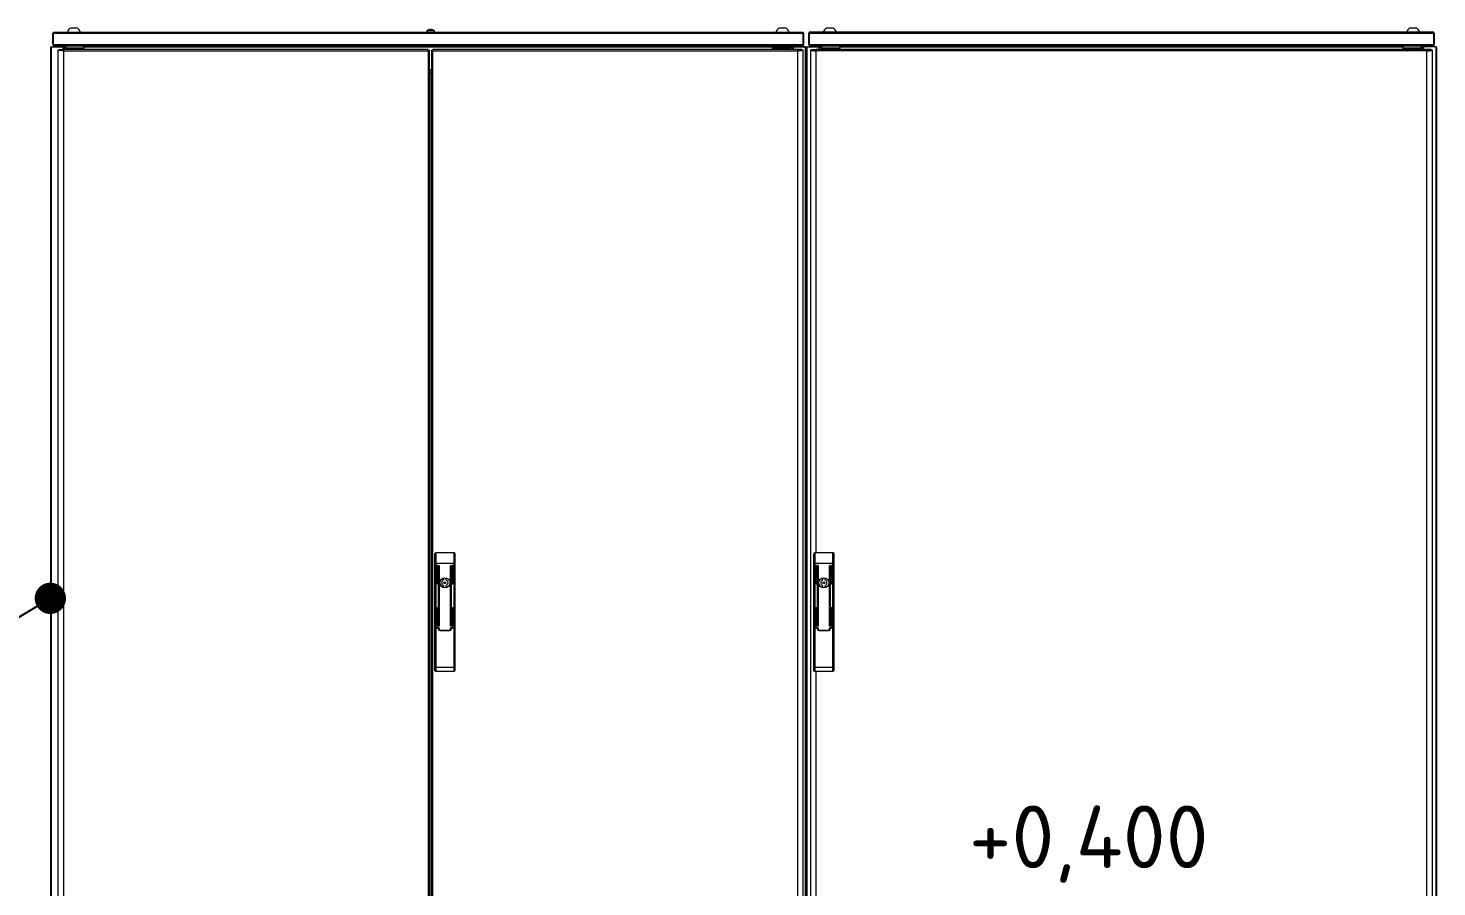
# Model space of a CAD drawing. Header units: millimetres. Extents: x -5247 to 64230, y -16204 to 29599.
# Drawn here: x 36876 to 39127, y 20937 to 22307 of the extents above; entities that cross this region are included whole.
import ezdxf
from ezdxf import colors
from ezdxf.entities.mleader import LeaderData, LeaderLine
from ezdxf.math import Vec2, Vec3

# ---------------------------------------------------------------- set-up
doc = ezdxf.new("R2010")
doc.units = ezdxf.units.MM
doc.layers.add('Выноски надписи', color=7, linetype='Continuous')
doc.layers.add('Высотные отметки', color=8, linetype='Continuous')
doc.styles.add('GTO_Isocpeur', font='isocpeur.ttf')
doc.styles.add('ISO_250', font='isocpeur.ttf', dxfattribs={"height": 250})

# ---------------------------------------------------------------- blocks, each defined once
blk = doc.blocks.new('*U30')
at = {"color": 0, "linetype": 'Continuous', "lineweight": 15}
for p, q in [((4.2, 1788), (4.2, 1806)), ((1002.7, 1807.5), (4.7, 1807.5)), ((4.7, 1807.5), (4.7, 1806)), ((4.7, 1806), (4.7, 1787.5)), ((4.7, 1806), (1002.7, 1806)), ((27.2, 1807.9), (27.2, 1807.5)), ((27.2, 1807.9), (48.2, 1807.9)), ((48.2, 1807.5), (48.2, 1807.9)), ((959.2, 1807.9), (959.2, 1807.5)), ((959.2, 1807.9), (969.7, 1807.9)), ((969.7, 1807.9), (980.2, 1807.9)), ((980.2, 1807.5), (980.2, 1807.9)), ((1002.7, 1806), (1002.7, 1807.5)), ((1002.7, 1787.5), (1002.7, 1806)), ((1003.2, 1806), (1003.2, 1788)), ((0, 1782.7), (0, 24.8)), ((1.6, 23.2), (1.6, 1784.2)), ((1.6, 1784.2), (20, 1784.2)), ((4.2, 1788), (4.7, 1788)), ((4.2, 1788), (4.2, 1787.5)), ((1002.7, 1787.5), (4.7, 1787.5)), ((4.7, 1787.5), (4.7, 1786)), ((4.7, 1786), (1002.7, 1786)), ((21.5, 1784.2), (20, 1784.2)), ((20, 1784.2), (20, 1780)), ((21.5, 1784.2), (21.5, 1785.8)), ((23, 1785.8), (21.5, 1785.8)), ((21.5, 1782.7), (21.5, 1784.2)), ((25, 1782.7), (21.5, 1782.7)), ((21.5, 1782.7), (21.5, 1780)), ((23, 1785.8), (23, 1785.6)), ((23, 1785.8), (23, 1785.6)), ((23, 1785.8), (23.2, 1785.8)), ((25, 1786), (25, 1782.7)), ((25, 1780), (25, 1782.7)), ((25, 1782.7), (53.7, 1782.7)), ((53.7, 1785.8), (53.7, 1786)), ((53.7, 1785.8), (953.7, 1785.8)), ((53.7, 1784.2), (53.7, 1785.8)), ((953.7, 1785.8), (53.7, 1785.8)), ((53.7, 1784.2), (953.7, 1784.2)), ((953.7, 1784.2), (53.7, 1784.2)), ((53.7, 1784.2), (53.7, 1780)), ((53.7, 1780), (53.7, 1782.7)), ((74.9, 1784.2), (74.9, 1784.2)), ((81.5, 1784.2), (81.4, 1784.2)), ((82.5, 1784.2), (82.7, 1784.2)), ((134.7, 1784.2), (135, 1784.2)), ((171, 1784.2), (171.2, 1784.2)), ((236.2, 1784.2), (236.5, 1784.2)), ((271, 1784.2), (271.2, 1784.2)), ((336.2, 1784.2), (336.5, 1784.2)), ((371, 1784.2), (371.2, 1784.2)), ((436.2, 1784.2), (436.5, 1784.2)), ((471, 1784.2), (471.2, 1784.2)), ((736.2, 1784.2), (736.5, 1784.2)), ((771, 1784.2), (771.2, 1784.2)), ((836.2, 1784.2), (836.5, 1784.2)), ((872.5, 1784.2), (872.7, 1784.2)), ((924.7, 1784.2), (925, 1784.2)), ((926.2, 1784.2), (926.2, 1784.2)), ((932.8, 1784.2), (932.8, 1784.2)), ((953.7, 1786), (953.7, 1785.8)), ((953.7, 1784.2), (953.7, 1785.8)), ((953.7, 1780), (953.7, 1784.2)), ((953.7, 1782.5), (982.5, 1782.5)), ((953.7, 1782.5), (953.7, 1780)), ((982.5, 1782.5), (982.5, 1786)), ((982.5, 1782.5), (982.5, 1780)), ((986, 1782.5), (982.5, 1782.5)), ((983.8, 1785.8), (984.5, 1785.8)), ((984.5, 1785.4), (984.5, 1785.8)), ((984.5, 1785.4), (984.5, 1785.8)), ((986, 1785.8), (984.5, 1785.8)), ((986, 1785.8), (986, 1784.2)), ((986, 1784.2), (986, 1782.5)), ((987.5, 1784.2), (986, 1784.2)), ((986, 1780), (986, 1782.5)), ((1005.9, 1784.2), (987.5, 1784.2)), ((1003.2, 1788), (1002.7, 1788)), ((1002.7, 1786), (1002.7, 1787.5)), ((1003.2, 1787.5), (1003.2, 1788)), ((1005.9, 1784.2), (1005.9, 23.2)), ((1005.9, 1784.2), (1006, 1784.2)), ((1007.5, 24.8), (1007.5, 1782.7)), ((23, 936.3), (23, 936.5))]:
    blk.add_line(p, q, dxfattribs=at)
at = {"color": 4, "linetype": 'Continuous', "lineweight": 15}
for p, q in [((6.7, 1779), (6.7, 26)), ((8.7, 1779), (6.7, 1779)), ((8.9, 1780), (8.9, 1778.9)), ((8.9, 1780), (16.2, 1780)), ((16.2, 1778), (16.1, 1778)), ((991.3, 1780), (16.2, 1780)), ((16.2, 1780), (16.2, 1778)), ((991.3, 1778), (16.2, 1778)), ((16.2, 976.5), (16.2, 1778)), ((991.3, 1780), (991.3, 1778)), ((998.6, 1780), (991.3, 1780)), ((991.3, 27), (991.3, 1778)), ((991.4, 1778), (991.3, 1778)), ((998.6, 1778.9), (998.6, 1780)), ((1000.8, 1779), (998.8, 1779)), ((1000.8, 26), (1000.8, 1779)), ((11.7, 974), (11.7, 959.3)), ((13.7, 976.5), (13.7, 959.3)), ((42.8, 976.5), (13.7, 976.5)), ((42.8, 959.3), (42.8, 976.5)), ((44.8, 959.3), (44.8, 974)), ((13.7, 959.3), (11.7, 959.3)), ((11.7, 959.3), (11.7, 856.5)), ((13.7, 959.3), (13.7, 856.5)), ((42.8, 959.3), (13.7, 959.3)), ((15.7, 927.4), (15.7, 955.9)), ((16.6, 955.9), (16.6, 927.4)), ((18.2, 859.9), (18.2, 955.9)), ((19.1, 955.9), (19.1, 859.9)), ((37.4, 859.9), (37.4, 955.9)), ((38.3, 955.9), (38.3, 859.9)), ((39.9, 927.4), (39.9, 955.9)), ((40.8, 955.9), (40.8, 927.4)), ((44.8, 959.3), (42.8, 959.3)), ((42.8, 856.5), (42.8, 959.3)), ((44.8, 856.5), (44.8, 959.3)), ((26.6, 933.6), (26.6, 935.6)), ((26.6, 921.4), (26.6, 923.4)), ((29.9, 935.6), (29.9, 933.6)), ((29.9, 923.4), (29.9, 921.4)), ((15.7, 859.9), (15.7, 888.4)), ((16.6, 888.4), (16.6, 859.9)), ((39.9, 859.9), (39.9, 888.4)), ((40.8, 888.4), (40.8, 859.9)), ((11.7, 856.5), (13.7, 856.5)), ((11.7, 856.5), (11.7, 793.8)), ((13.7, 856.5), (19.1, 856.5)), ((13.7, 856.5), (13.7, 793.8)), ((18.2, 856.5), (13.7, 856.5)), ((18.2, 854.3), (18.2, 856.5)), ((19.1, 856.5), (19.1, 853.5)), ((37.4, 853.5), (37.4, 856.5)), ((37.4, 856.5), (42.8, 856.5)), ((38.3, 856.5), (38.3, 854.3)), ((42.8, 856.5), (38.3, 856.5)), ((42.8, 856.5), (44.8, 856.5)), ((42.8, 794), (42.8, 856.5)), ((44.8, 794), (44.8, 856.5)), ((20.1, 852.5), (36.3, 852.5)), ((36.3, 852.3), (20.1, 852.3)), ((11.7, 793.8), (13.7, 793.8)), ((11.7, 793.8), (11.7, 789.3)), ((13.7, 793.8), (42.8, 794)), ((42.8, 794), (44.8, 794)), ((44.8, 789.5), (44.8, 794)), ((13.8, 787.3), (42.8, 787.5)), ((16.2, 27), (16.2, 787.3))]:
    blk.add_line(p, q, dxfattribs=at)
at = {"color": 4, "linetype": 'Continuous', "lineweight": 15, "flags": 128}
for points in [[(6.7, 1779), (6.7, 1779), (6.8, 1779), (6.8, 1779), (6.8, 1779), (6.8, 1779), (6.8, 1778.9), (6.8, 1778.9), (6.8, 1778.9), (6.8, 1778.9), (6.8, 1778.9), (6.8, 1778.9), (6.9, 1778.9), (6.9, 1778.9), (6.9, 1778.9), (6.9, 1778.9), (7, 1778.9), (7, 1778.9), (7, 1778.9), (7, 1778.8), (7.1, 1778.8), (7.1, 1778.8), (7.1, 1778.8), (7.1, 1778.8), (7.2, 1778.8), (7.2, 1778.8), (7.3, 1778.8), (7.3, 1778.8), (7.3, 1778.8), (7.4, 1778.8), (7.4, 1778.8), (7.5, 1778.7), (7.5, 1778.7), (7.6, 1778.7), (7.6, 1778.7), (7.6, 1778.7), (7.7, 1778.7), (7.7, 1778.7), (7.8, 1778.7), (7.9, 1778.7), (7.9, 1778.7), (8, 1778.7), (8, 1778.7), (8.1, 1778.7), (8.1, 1778.6), (8.2, 1778.6), (8.3, 1778.6), (8.3, 1778.6), (8.4, 1778.6), (8.5, 1778.6), (8.5, 1778.6), (8.6, 1778.6), (8.7, 1778.6), (8.7, 1778.6), (8.8, 1778.6), (8.9, 1778.6), (9, 1778.6), (9, 1778.5), (9.1, 1778.5), (9.2, 1778.5), (9.3, 1778.5), (9.3, 1778.5), (9.4, 1778.5), (9.5, 1778.5), (9.6, 1778.5), (9.7, 1778.5), (9.8, 1778.5), (9.8, 1778.5), (9.9, 1778.5), (10, 1778.4), (10.1, 1778.4), (10.2, 1778.4), (10.3, 1778.4), (10.4, 1778.4), (10.5, 1778.4), (10.6, 1778.4), (10.6, 1778.4), (10.7, 1778.4), (10.8, 1778.4), (10.9, 1778.4), (11.1, 1778.4), (11.2, 1778.4), (11.2, 1778.3), (11.3, 1778.3), (11.4, 1778.3), (11.5, 1778.3), (11.7, 1778.3), (11.8, 1778.3), (11.8, 1778.3), (11.9, 1778.3), (12, 1778.3), (12.2, 1778.3), (12.3, 1778.3), (12.4, 1778.3), (12.5, 1778.3), (12.6, 1778.2), (12.7, 1778.2), (12.8, 1778.2), (12.9, 1778.2), (13, 1778.2), (13.1, 1778.2), (13.2, 1778.2), (13.3, 1778.2), (13.5, 1778.2), (13.6, 1778.2), (13.7, 1778.2), (13.8, 1778.2), (13.9, 1778.1), (14, 1778.1), (14.1, 1778.1), (14.3, 1778.1), (14.4, 1778.1), (14.5, 1778.1), (14.6, 1778.1), (14.7, 1778.1), (14.8, 1778.1), (15, 1778.1), (15.1, 1778.1), (15.1, 1778.1), (15.3, 1778.1), (15.4, 1778), (15.5, 1778), (15.7, 1778), (15.8, 1778), (15.8, 1778), (16, 1778), (16.1, 1778), (16.2, 1778)], [(16.2, 1778), (13.8, 1778.2), (11.6, 1778.4), (9.9, 1778.6), (8.9, 1778.9), (8.7, 1779)], [(991.3, 1778), (991.4, 1778), (991.5, 1778), (991.6, 1778), (991.8, 1778), (991.9, 1778), (992, 1778), (992.1, 1778), (992.3, 1778.1), (992.4, 1778.1), (992.5, 1778.1), (992.6, 1778.1), (992.7, 1778.1), (992.8, 1778.1), (993, 1778.1), (993.1, 1778.1), (993.2, 1778.1), (993.3, 1778.1), (993.4, 1778.1), (993.5, 1778.1), (993.6, 1778.2), (993.8, 1778.2), (993.9, 1778.2), (994, 1778.2), (994.1, 1778.2), (994.2, 1778.2), (994.3, 1778.2), (994.4, 1778.2), (994.6, 1778.2), (994.6, 1778.2), (994.7, 1778.2), (994.9, 1778.2), (995, 1778.2), (995.1, 1778.3), (995.2, 1778.3), (995.3, 1778.3), (995.4, 1778.3), (995.5, 1778.3), (995.6, 1778.3), (995.7, 1778.3), (995.8, 1778.3), (995.9, 1778.3), (996, 1778.3), (996.1, 1778.3), (996.2, 1778.3), (996.3, 1778.4), (996.4, 1778.4), (996.5, 1778.4), (996.6, 1778.4), (996.7, 1778.4), (996.8, 1778.4), (996.9, 1778.4), (997, 1778.4), (997.1, 1778.4), (997.2, 1778.4), (997.3, 1778.4), (997.3, 1778.4), (997.4, 1778.4), (997.5, 1778.5), (997.6, 1778.5), (997.7, 1778.5), (997.8, 1778.5), (997.9, 1778.5), (998, 1778.5), (998, 1778.5), (998.1, 1778.5), (998.2, 1778.5), (998.3, 1778.5), (998.4, 1778.5), (998.4, 1778.5), (998.5, 1778.5), (998.6, 1778.6), (998.6, 1778.6), (998.7, 1778.6), (998.8, 1778.6), (998.9, 1778.6), (998.9, 1778.6), (999, 1778.6), (999.1, 1778.6), (999.1, 1778.6), (999.2, 1778.6), (999.3, 1778.6), (999.3, 1778.6), (999.4, 1778.6), (999.4, 1778.7), (999.5, 1778.7), (999.6, 1778.7), (999.6, 1778.7), (999.7, 1778.7), (999.7, 1778.7), (999.8, 1778.7), (999.8, 1778.7), (999.9, 1778.7), (999.9, 1778.7), (1000, 1778.7), (1000, 1778.7), (1000.1, 1778.8), (1000.1, 1778.8), (1000.1, 1778.8), (1000.2, 1778.8), (1000.2, 1778.8), (1000.3, 1778.8), (1000.3, 1778.8), (1000.3, 1778.8), (1000.4, 1778.8), (1000.4, 1778.8), (1000.4, 1778.8), (1000.5, 1778.8), (1000.5, 1778.8), (1000.5, 1778.9), (1000.5, 1778.9), (1000.6, 1778.9), (1000.6, 1778.9), (1000.6, 1778.9), (1000.6, 1778.9), (1000.6, 1778.9), (1000.7, 1778.9), (1000.7, 1778.9), (1000.7, 1778.9), (1000.7, 1778.9), (1000.7, 1778.9), (1000.7, 1778.9), (1000.7, 1779), (1000.7, 1779), (1000.7, 1779), (1000.7, 1779), (1000.7, 1779), (1000.8, 1779)], [(998.8, 1779), (998.3, 1778.8), (997.1, 1778.6), (995.2, 1778.3), (992.9, 1778.1), (991.3, 1778)], [(13.7, 793.8), (13.8, 792.2), (13.8, 790.9), (13.8, 789.2), (13.8, 788.3), (13.8, 787.7), (13.8, 787.3)], [(42.8, 787.5), (42.8, 787.9), (42.8, 788.5), (42.8, 789.4), (42.8, 791.1), (42.8, 792.4), (42.8, 794)]]:
    blk.add_lwpolyline(points, dxfattribs=at)
at = {"color": 0, "linetype": 'Continuous', "lineweight": 15, "flags": 128}
blk.add_lwpolyline([(983.8, 1786), (983.8, 1786), (984.3, 1785.8)], dxfattribs=at)
at = {"color": 4, "linetype": 'Continuous', "lineweight": 15}
for radius in [8.1, 8, 7.95, 1.5]:
    blk.add_circle((28.2, 928.5), radius, dxfattribs=at)
at = {"color": 0, "linetype": 'Continuous', "lineweight": 15}
for centre, radius, start, end in [((5.8, 1806), 1.51, 131.9802, 180), ((37.7, 1804.3), 11.1, 118.2987, 161.384), ((37.7, 1804.3), 11.1, 18.616, 61.7142), ((969.7, 1804.3), 11.1, 118.304, 161.384), ((969.7, 1804.3), 11.1, 18.616, 61.7118), ((1001.7, 1806), 1.51, 0, 48.0198), ((1.5, 1782.7), 1.51, 90, 180), ((5.8, 1787.5), 1.51, 180, 228.0198), ((25, 1782.7), 3.5, 111.7868, 180), ((982.5, 1782.5), 3.5, 0, 90), ((1001.7, 1787.5), 1.51, 311.9802, 360), ((1006, 1782.7), 1.51, 360, 90)]:
    blk.add_arc(centre, radius, start, end, dxfattribs=at)
at = {"color": 4, "linetype": 'Continuous', "lineweight": 15}
for centre, radius, start, end in [((-120.1, 1777.9), 136.4, 0.0246, 0.8691), ((1127.6, 1777.9), 136.4, 179.1309, 179.9754), ((14.1, 974.2), 2.31, 97.4891, 185.253), ((42.5, 974.3), 2.22, 352.4399, 84.818), ((16.1, 955.9), 0.5, 0, 180), ((18.6, 955.9), 0.5, 0, 180), ((37.8, 955.9), 0.5, 0, 180), ((40.3, 955.9), 0.5, 0, 180), ((16.1, 927.4), 0.5, 180, 0), ((28.2, 928.5), 5.05, 112.2333, 247.7667), ((26.1, 933.6), 0.5, 292.2333, 0), ((26.1, 923.4), 0.5, 0, 67.7667), ((28.2, 928.5), 7.25, 77.2505, 102.7495), ((30.3, 933.6), 0.5, 180, 247.7667), ((30.3, 923.4), 0.5, 112.2333, 180), ((28.2, 928.5), 5.05, 292.2333, 67.7667), ((40.3, 927.4), 0.5, 180, 0), ((28.2, 928.5), 7.25, 257.2505, 282.7495), ((16.1, 888.4), 0.5, 0, 180), ((40.3, 888.4), 0.5, 0, 180), ((16.1, 859.9), 0.5, 180, 0), ((18.6, 859.9), 0.5, 180, 0), ((37.8, 859.9), 0.5, 180, 0), ((40.3, 859.9), 0.5, 180, 0), ((20.1, 854.3), 2, 180, 270), ((20.1, 853.5), 1, 180, 270), ((36.3, 854.3), 2, 270, 0), ((36.3, 853.5), 1, 270, 0), ((13.7, 789.3), 2, 180.0004, 270.3685), ((42.8, 789.5), 2, 270.368, 359.9999)]:
    blk.add_arc(centre, radius, start, end, dxfattribs=at)
at = {"color": 0, "linetype": 'Continuous', "lineweight": 15}
for points, knots in [([(43, 1814.1), (42.9, 1814.1), (42.8, 1814.1), (41.9, 1814.1), (40.6, 1814.1), (38.9, 1814.1), (37.1, 1814.1), (35.4, 1814.1), (34, 1814.1), (32.9, 1814.1), (32.6, 1814.1), (32.5, 1814.1), (32.5, 1814.1), (32.5, 1814.1)], [0, 0, 0, 0, 0.107325, 0.21465, 0.321975, 0.4293, 0.536625, 0.64395, 0.751275, 0.8586, 0.965925, 0.999558, 1, 1, 1, 1]), ([(975, 1814.1), (974.9, 1814.1), (974.8, 1814.1), (973.9, 1814.1), (972.6, 1814.1), (970.9, 1814.1), (969.1, 1814.1), (967.4, 1814.1), (965.9, 1814.1), (964.9, 1814.1), (964.5, 1814.1), (964.5, 1814.1), (964.5, 1814.1)], [0, 0, 0, 0, 0.107319, 0.214698, 0.322077, 0.429456, 0.536835, 0.644213, 0.751592, 0.858971, 0.96635, 1, 1, 1, 1]), ([(1.6, 1784.2), (1.4, 1784.1), (1, 1783.9), (0.4, 1783.5), (0.1, 1783.1), (0, 1782.9), (0, 1782.7)], [0, 0, 0, 0, 0.250673, 0.501513, 0.752352, 1, 1, 1, 1]), ([(1007.5, 1782.7), (1007.5, 1782.8), (1007.5, 1782.8), (1007.5, 1782.9), (1007.4, 1783), (1007.4, 1783.1), (1007.4, 1783.1), (1007.3, 1783.2), (1007.3, 1783.2), (1007.3, 1783.2), (1007.3, 1783.3), (1007.3, 1783.3), (1007.2, 1783.3), (1007.2, 1783.3), (1007.2, 1783.4), (1007.2, 1783.4), (1007.1, 1783.4), (1007.1, 1783.4), (1007.1, 1783.4), (1007.1, 1783.5), (1007, 1783.5), (1007, 1783.5), (1007, 1783.5), (1007, 1783.6), (1006.9, 1783.6), (1006.9, 1783.6), (1006.9, 1783.6), (1006.8, 1783.7), (1006.8, 1783.7), (1006.8, 1783.7), (1006.7, 1783.7), (1006.7, 1783.7), (1006.7, 1783.8), (1006.6, 1783.8), (1006.6, 1783.8), (1006.6, 1783.8), (1006.5, 1783.9), (1006.5, 1783.9), (1006.5, 1783.9), (1006.4, 1783.9), (1006.4, 1784), (1006.3, 1784), (1006.3, 1784), (1006.3, 1784), (1006.2, 1784), (1006.2, 1784.1), (1006.2, 1784.1), (1006.1, 1784.1), (1006.1, 1784.1), (1006, 1784.2), (1006, 1784.2), (1006, 1784.2), (1005.9, 1784.2), (1005.9, 1784.2)], [0, 0, 0, 0, 0.0615476, 0.1235226, 0.1868424, 0.250628, 0.2660124, 0.2967861, 0.3121704, 0.3275548, 0.3429392, 0.3583236, 0.373708, 0.3890923, 0.4044767, 0.4198611, 0.4352455, 0.4506298, 0.4660142, 0.4813986, 0.496783, 0.5121673, 0.5275517, 0.5429361, 0.5583205, 0.5737048, 0.5890892, 0.6044736, 0.619858, 0.6352423, 0.6506267, 0.6660111, 0.6813955, 0.6967798, 0.7121642, 0.7275486, 0.742933, 0.7583173, 0.7737017, 0.7890861, 0.8044705, 0.8198548, 0.8352392, 0.8506236, 0.866008, 0.8813923, 0.8967767, 0.9121611, 0.9275455, 0.9429299, 0.9583142, 0.9736986, 1, 1, 1, 1])]:
    blk.add_open_spline(points, degree=3, knots=knots, dxfattribs=at)
blk = doc.blocks.new('*U33')
at = {"color": 0, "linetype": 'Continuous', "lineweight": 15}
for p, q in [((4.2, 1788), (4.2, 1806)), ((1202.7, 1807.5), (4.7, 1807.5)), ((4.7, 1807.5), (4.7, 1806)), ((4.7, 1806), (4.7, 1787.5)), ((4.7, 1806), (1203.2, 1806)), ((27.2, 1807.9), (27.2, 1807.5)), ((27.2, 1807.9), (48.2, 1807.9)), ((48.2, 1807.5), (48.2, 1807.9)), ((601.6, 1809.8), (601.6, 1807.5)), ((613.6, 1809.8), (601.6, 1809.8)), ((613.4, 1810.3), (601.9, 1810.3)), ((606.9, 1812), (606.3, 1812)), ((606.9, 1811.6), (606.9, 1812)), ((609, 1812), (608.3, 1812)), ((608.3, 1812), (608.3, 1811.6)), ((613.6, 1807.5), (613.6, 1809.8)), ((1159.2, 1807.9), (1159.2, 1807.5)), ((1159.2, 1807.9), (1169.7, 1807.9)), ((1169.7, 1807.9), (1180.2, 1807.9)), ((1180.2, 1807.5), (1180.2, 1807.9)), ((1202.7, 1806), (1202.7, 1807.5)), ((1202.7, 1787.5), (1202.7, 1806)), ((1203.2, 1806), (1203.2, 1788)), ((0, 1782.7), (0, 24.8)), ((1.6, 23.2), (1.6, 1784.2)), ((1.6, 1784.2), (20, 1784.2)), ((4.2, 1788), (4.7, 1788)), ((4.2, 1788), (4.2, 1787.5)), ((1203.2, 1787.5), (4.7, 1787.5)), ((4.7, 1787.5), (4.7, 1786)), ((4.7, 1786), (1202.7, 1786)), ((21.5, 1784.2), (20, 1784.2)), ((20, 1784.2), (20, 1780)), ((21.5, 1784.2), (21.5, 1785.8)), ((23, 1785.8), (21.5, 1785.8)), ((21.5, 1782.7), (21.5, 1784.2)), ((25, 1782.7), (21.5, 1782.7)), ((21.5, 1782.7), (21.5, 1780)), ((23, 1785.8), (23, 1785.6)), ((23, 1785.8), (23, 1785.6)), ((23, 1785.8), (23.2, 1785.8)), ((25, 1786), (25, 1782.7)), ((25, 1780), (25, 1782.7)), ((25, 1782.7), (53.7, 1782.7)), ((53.7, 1785.8), (53.7, 1786)), ((53.7, 1785.8), (1186, 1785.8)), ((53.7, 1784.2), (53.7, 1785.8)), ((1184.1, 1785.8), (53.7, 1785.8)), ((53.7, 1784.2), (1206, 1784.2)), ((1206.2, 1784.2), (53.7, 1784.2)), ((53.7, 1784.2), (53.7, 1780)), ((53.7, 1780), (53.7, 1782.7)), ((74.9, 1784.2), (74.9, 1784.2)), ((81.5, 1784.2), (81.4, 1784.2)), ((82.5, 1784.2), (82.7, 1784.2)), ((134.7, 1784.2), (135, 1784.2)), ((171, 1784.2), (171.2, 1784.2)), ((236.2, 1784.2), (236.5, 1784.2)), ((271, 1784.2), (271.2, 1784.2)), ((336.2, 1784.2), (336.5, 1784.2)), ((371, 1784.2), (371.2, 1784.2)), ((436.2, 1784.2), (436.5, 1784.2)), ((471, 1784.2), (471.2, 1784.2)), ((936.2, 1784.2), (936.5, 1784.2)), ((971, 1784.2), (971.2, 1784.2)), ((1036.2, 1784.2), (1036.5, 1784.2)), ((1072.5, 1784.2), (1072.7, 1784.2)), ((1124.7, 1784.2), (1125, 1784.2)), ((1126.2, 1784.2), (1126.2, 1784.2)), ((1132.8, 1784.2), (1132.8, 1784.2)), ((1153.7, 1786), (1153.7, 1785.8)), ((1153.7, 1784.2), (1153.7, 1785.8)), ((1153.7, 1780), (1153.7, 1784.2)), ((1153.7, 1782.5), (1182.5, 1782.5)), ((1153.7, 1782.5), (1153.7, 1780)), ((1182.5, 1782.5), (1182.5, 1786)), ((1182.5, 1782.5), (1182.5, 1780)), ((1186, 1782.5), (1182.5, 1782.5)), ((1183.8, 1785.8), (1184.5, 1785.8)), ((1184.5, 1785.4), (1184.5, 1785.8)), ((1184.5, 1785.4), (1184.5, 1785.8)), ((1186, 1785.8), (1184.5, 1785.8)), ((1186, 1785.8), (1186, 1784.2)), ((1186, 1784.2), (1186, 1782.5)), ((1187.5, 1784.2), (1186, 1784.2)), ((1186, 1780), (1186, 1782.5)), ((1205.9, 1784.2), (1187.5, 1784.2)), ((1187.5, 1780), (1187.5, 1784.2)), ((1203.2, 1788), (1202.7, 1788)), ((1202.7, 1786), (1202.7, 1787.5)), ((1203.2, 1787.5), (1203.2, 1788)), ((1205.9, 1784.2), (1205.9, 23.2)), ((1205.9, 1784.2), (1206, 1784.2)), ((1207.5, 24.8), (1207.5, 1782.7))]:
    blk.add_line(p, q, dxfattribs=at)
at = {"color": 4, "linetype": 'Continuous', "lineweight": 15}
for p, q in [((11.9, 1779), (11.9, 26)), ((11.9, 1779), (13.9, 1779)), ((14, 1780), (14, 1778.9)), ((14, 1780), (21.3, 1780)), ((21.3, 1778), (21.2, 1778)), ((603.8, 1780), (21.3, 1780)), ((21.3, 1778), (21.3, 1780)), ((21.4, 27), (21.4, 1778)), ((21.4, 1778), (603.8, 1778)), ((603.8, 1778), (603.8, 1780)), ((603.8, 1778), (603.8, 27)), ((603.9, 1779), (605.9, 1779)), ((605.9, 26), (605.9, 1779)), ((608.9, 1779), (610.9, 1779)), ((608.9, 1779), (608.9, 26)), ((611, 1780), (611, 1778)), ((1193.4, 1780), (611, 1780)), ((611, 27), (611, 1778)), ((611, 1778), (1193.4, 1778)), ((1193.4, 1780), (1193.4, 1778)), ((1200.8, 1780), (1193.4, 1780)), ((1193.4, 1778), (1193.4, 27)), ((1200.8, 1778.9), (1200.8, 1780)), ((1200.9, 1779), (1202.9, 1779)), ((1202.9, 26), (1202.9, 1779)), ((605.9, 1742.5), (605.9, 62.5)), ((606.9, 1742.5), (605.9, 1742.5)), ((608.9, 1747.5), (606.9, 1747.5)), ((606.9, 1742.4), (606.9, 1747.5)), ((606.9, 62.6), (606.9, 1742.4)), ((606.9, 1742.4), (608.9, 1742.4)), ((613.9, 974), (613.9, 959.3)), ((615.9, 976.5), (615.9, 959.3)), ((644.9, 976.5), (615.9, 976.5)), ((644.9, 959.3), (644.9, 976.5)), ((646.9, 959.3), (646.9, 974)), ((615.9, 959.3), (613.9, 959.3)), ((613.9, 959.3), (613.9, 856.5)), ((615.9, 959.3), (615.9, 856.5)), ((644.9, 959.3), (615.9, 959.3)), ((617.8, 927.4), (617.8, 955.9)), ((618.8, 955.9), (618.8, 927.4)), ((620.3, 859.9), (620.3, 955.9)), ((621.3, 955.9), (621.3, 859.9)), ((639.5, 859.9), (639.5, 955.9)), ((640.5, 955.9), (640.5, 859.9)), ((642, 927.4), (642, 955.9)), ((643, 955.9), (643, 927.4)), ((646.9, 959.3), (644.9, 959.3)), ((644.9, 856.5), (644.9, 959.3)), ((646.9, 856.5), (646.9, 959.3)), ((628.8, 933.6), (628.8, 935.6)), ((628.8, 921.4), (628.8, 923.4)), ((632, 935.6), (632, 933.6)), ((632, 923.4), (632, 921.4)), ((617.8, 859.9), (617.8, 888.4)), ((618.8, 888.4), (618.8, 859.9)), ((642, 859.9), (642, 888.4)), ((643, 888.4), (643, 859.9)), ((613.9, 856.5), (613.9, 793.8)), ((615.9, 856.5), (613.9, 856.5)), ((615.9, 856.5), (615.9, 793.8)), ((620.3, 856.5), (615.9, 856.5)), ((615.9, 856.5), (621.3, 856.5)), ((620.3, 854.3), (620.3, 856.5)), ((621.3, 856.5), (621.3, 853.5)), ((639.5, 853.5), (639.5, 856.5)), ((639.5, 856.5), (644.9, 856.5)), ((640.5, 856.5), (640.5, 854.3)), ((644.9, 856.5), (640.5, 856.5)), ((644.9, 794), (644.9, 856.5)), ((646.9, 856.5), (644.9, 856.5)), ((646.9, 794), (646.9, 856.5)), ((622.3, 852.5), (638.5, 852.5)), ((638.5, 852.3), (622.3, 852.3)), ((613.9, 793.8), (615.9, 793.8)), ((613.9, 793.8), (613.9, 789.3)), ((615.9, 793.8), (644.9, 794)), ((644.9, 794), (646.9, 794)), ((646.9, 789.5), (646.9, 794)), ((615.9, 787.3), (644.9, 787.5))]:
    blk.add_line(p, q, dxfattribs=at)
at = {"color": 0, "linetype": 'Continuous', "lineweight": 15, "flags": 128}
for points in [[(604.5, 1811.6), (604.5, 1811.6)], [(608.3, 1811.6), (607.6, 1811.6), (606.9, 1811.6)], [(610.7, 1811.6), (610.7, 1811.6)], [(1183.8, 1786), (1183.8, 1786), (1184.3, 1785.8)]]:
    blk.add_lwpolyline(points, dxfattribs=at)
at = {"color": 4, "linetype": 'Continuous', "lineweight": 15, "flags": 128}
for points in [[(21.4, 1778), (18.2, 1778.2), (18.1, 1778.2), (18, 1778.2), (17.8, 1778.2), (17.7, 1778.2), (17.7, 1778.2), (17.6, 1778.3), (17.5, 1778.3), (17.4, 1778.3), (17.2, 1778.3), (17.1, 1778.3), (17, 1778.3), (16.9, 1778.3), (16.9, 1778.3), (16.7, 1778.3), (16.6, 1778.3), (16.5, 1778.3), (16.4, 1778.3), (16.3, 1778.3), (16.2, 1778.4), (16.1, 1778.4), (16, 1778.4), (15.9, 1778.4), (15.9, 1778.4), (15.8, 1778.4), (15.6, 1778.4), (15.5, 1778.4), (15.5, 1778.4), (15.4, 1778.4), (15.3, 1778.4), (15.2, 1778.4), (15.1, 1778.5), (15, 1778.5), (14.9, 1778.5), (14.9, 1778.5), (14.8, 1778.5), (14.7, 1778.5), (14.6, 1778.5), (14.5, 1778.5), (14.4, 1778.5), (14.4, 1778.5), (14.2, 1778.5), (14.2, 1778.5), (14.1, 1778.5), (14.1, 1778.6), (14, 1778.6), (13.9, 1778.6), (13.8, 1778.6), (13.7, 1778.6), (13.7, 1778.6), (13.6, 1778.6), (13.6, 1778.6), (13.5, 1778.6), (13.4, 1778.6), (13.4, 1778.6), (13.3, 1778.6), (13.3, 1778.6), (13.2, 1778.7), (13.1, 1778.7), (13.1, 1778.7), (13, 1778.7), (13, 1778.7), (12.9, 1778.7), (12.8, 1778.7), (12.8, 1778.7), (12.7, 1778.7), (12.7, 1778.7), (12.7, 1778.7), (12.6, 1778.7), (12.5, 1778.8), (12.5, 1778.8), (12.5, 1778.8), (12.4, 1778.8), (12.4, 1778.8), (12.3, 1778.8), (12.3, 1778.8), (12.3, 1778.8), (12.3, 1778.8), (12.2, 1778.8), (12.2, 1778.8), (12.1, 1778.8), (12.1, 1778.8), (12.1, 1778.9), (12.1, 1778.9), (12.1, 1778.9), (12, 1778.9), (12, 1778.9), (12, 1778.9), (12, 1778.9), (12, 1778.9), (11.9, 1778.9), (11.9, 1778.9), (11.9, 1778.9), (11.9, 1778.9), (11.9, 1778.9), (11.9, 1779), (11.9, 1779), (11.9, 1779), (11.9, 1779), (11.9, 1779), (11.9, 1779)], [(21.4, 1778), (18.9, 1778.2), (16.7, 1778.4), (15, 1778.6), (14, 1778.9), (13.9, 1779)], [(611, 1778), (610.3, 1778.2), (610.2, 1778.2), (610.1, 1778.3), (610, 1778.3), (609.9, 1778.3), (609.8, 1778.4), (609.8, 1778.4), (609.7, 1778.4), (609.6, 1778.4), (609.5, 1778.5), (609.4, 1778.5), (609.4, 1778.5), (609.3, 1778.6), (609.2, 1778.6), (609.2, 1778.6), (609.1, 1778.7), (609.1, 1778.7), (609, 1778.7), (609, 1778.8), (609, 1778.8), (608.9, 1778.8), (608.9, 1778.9), (608.9, 1778.9), (608.9, 1778.9), (608.9, 1779)], [(1202.9, 1779), (1202.3, 1778.8), (1202.3, 1778.8), (1202.3, 1778.8), (1202.2, 1778.8), (1202.1, 1778.7), (1202.1, 1778.7), (1202.1, 1778.7), (1202, 1778.7), (1202, 1778.7), (1201.9, 1778.7), (1201.9, 1778.7), (1201.8, 1778.7), (1201.8, 1778.7), (1201.7, 1778.7), (1201.6, 1778.7), (1201.6, 1778.7), (1201.5, 1778.7), (1201.5, 1778.6), (1201.4, 1778.6), (1201.3, 1778.6), (1201.3, 1778.6), (1201.2, 1778.6), (1201.2, 1778.6), (1201.1, 1778.6), (1201, 1778.6), (1200.9, 1778.6), (1200.9, 1778.6), (1200.8, 1778.6), (1200.7, 1778.6), (1200.7, 1778.6), (1200.6, 1778.5), (1200.5, 1778.5), (1200.4, 1778.5), (1200.4, 1778.5), (1200.3, 1778.5), (1200.2, 1778.5), (1200.1, 1778.5), (1200, 1778.5), (1199.9, 1778.5), (1199.9, 1778.5), (1199.8, 1778.5), (1199.7, 1778.5), (1199.6, 1778.4), (1199.5, 1778.4), (1199.4, 1778.4), (1199.4, 1778.4), (1199.3, 1778.4), (1199.1, 1778.4), (1199, 1778.4), (1199, 1778.4), (1198.9, 1778.4), (1198.8, 1778.4), (1198.6, 1778.4), (1198.6, 1778.4), (1198.5, 1778.4), (1198.4, 1778.3), (1198.3, 1778.3), (1198.2, 1778.3), (1198.1, 1778.3), (1198, 1778.3), (1197.9, 1778.3), (1197.8, 1778.3), (1197.7, 1778.3), (1197.5, 1778.3), (1197.4, 1778.3), (1197.4, 1778.3), (1197.3, 1778.3), (1197.2, 1778.3), (1197, 1778.2), (1196.9, 1778.2), (1196.8, 1778.2), (1196.7, 1778.2), (1196.6, 1778.2), (1196.5, 1778.2), (1196.3, 1778.2), (1196.3, 1778.2), (1196.2, 1778.2), (1196.1, 1778.2), (1196, 1778.2), (1195.8, 1778.2), (1195.7, 1778.1), (1195.6, 1778.1), (1195.5, 1778.1), (1195.4, 1778.1), (1195.3, 1778.1), (1195.1, 1778.1), (1195, 1778.1), (1194.9, 1778.1), (1194.8, 1778.1), (1194.7, 1778.1), (1194.5, 1778.1), (1194.4, 1778.1), (1194.3, 1778.1), (1194.2, 1778), (1194.1, 1778), (1194, 1778), (1193.8, 1778), (1193.7, 1778), (1193.6, 1778), (1193.5, 1778), (1193.4, 1778)], [(1193.4, 1778), (1195.8, 1778.2), (1198.1, 1778.4), (1199.7, 1778.6), (1200.7, 1778.9), (1200.9, 1779)], [(615.9, 793.8), (615.9, 792.2), (615.9, 790.9), (615.9, 789.2), (615.9, 788.3), (615.9, 787.7), (615.9, 787.3)], [(644.9, 787.5), (644.9, 787.9), (644.9, 788.5), (644.9, 789.4), (644.9, 791.1), (644.9, 792.4), (644.9, 794)]]:
    blk.add_lwpolyline(points, dxfattribs=at)
at = {"color": 4, "linetype": 'Continuous', "lineweight": 15}
for radius in [8.1, 8, 7.95, 1.5]:
    blk.add_circle((630.4, 928.5), radius, dxfattribs=at)
at = {"color": 0, "linetype": 'Continuous', "lineweight": 15}
for centre, radius, start, end in [((5.8, 1806), 1.51, 131.9802, 180), ((37.7, 1804.3), 11.1, 118.2987, 161.384), ((37.7, 1804.3), 11.1, 18.616, 61.7142), ((602.2, 1809.8), 0.54, 125.2515, 180), ((607.6, 1802.1), 10, 108.0548, 125.2515), ((607.6, 1802.1), 9.97, 97.7067, 108.0605), ((607.6, 1802.1), 9.97, 71.9395, 82.2933), ((607.6, 1802.1), 10, 54.7485, 71.9498), ((613.1, 1809.8), 0.54, 0, 54.7485), ((1169.7, 1804.3), 11.1, 118.304, 161.384), ((1169.7, 1804.3), 11.1, 18.616, 61.7118), ((1201.7, 1806), 1.51, 0, 48.0198), ((1.5, 1782.7), 1.51, 90, 180), ((5.8, 1787.5), 1.51, 180, 228.0198), ((25, 1782.7), 3.5, 111.7868, 180), ((1182.5, 1782.5), 3.5, 0, 90), ((1201.7, 1787.5), 1.51, 311.9802, 360), ((1206, 1782.7), 1.51, 360, 90)]:
    blk.add_arc(centre, radius, start, end, dxfattribs=at)
at = {"color": 4, "linetype": 'Continuous', "lineweight": 15}
for centre, radius, start, end in [((-139.7, 1777.7), 161, 0.0898, 0.805), ((603.1, 1782), 4.08, 279.0808, 312.2899), ((1317, 1778), 123.6, 179.0867, 180.0184), ((605.9, 1742.5), 0.0266, 191.2278, 232.7722), ((616.2, 974.2), 2.31, 97.4864, 185.2558), ((644.7, 974.3), 2.22, 352.4397, 84.8181), ((618.3, 955.9), 0.5, 0, 180), ((620.8, 955.9), 0.5, 0, 180), ((640, 955.9), 0.5, 0, 180), ((642.5, 955.9), 0.5, 0, 180), ((618.3, 927.4), 0.5, 180, 0), ((630.4, 928.5), 5.05, 112.2333, 247.7667), ((628.3, 933.6), 0.5, 292.2333, 0), ((628.3, 923.4), 0.5, 0, 67.7667), ((630.4, 928.5), 7.25, 77.2505, 102.7495), ((632.5, 933.6), 0.5, 180, 247.7667), ((632.5, 923.4), 0.5, 112.2333, 180), ((630.4, 928.5), 5.05, 292.2333, 67.7667), ((642.5, 927.4), 0.5, 180, 0), ((630.4, 928.5), 7.25, 257.2505, 282.7495), ((618.3, 888.4), 0.5, 0, 180), ((642.5, 888.4), 0.5, 0, 180), ((618.3, 859.9), 0.5, 180, 0), ((620.8, 859.9), 0.5, 180, 0), ((640, 859.9), 0.5, 180, 0), ((642.5, 859.9), 0.5, 180, 0), ((622.3, 854.3), 2, 180, 270), ((622.3, 853.5), 1, 180, 270), ((638.5, 854.3), 2, 270, 0), ((638.5, 853.5), 1, 270, 0), ((615.9, 789.3), 2, 180, 270.3685), ((644.9, 789.5), 2, 270.3685, 0)]:
    blk.add_arc(centre, radius, start, end, dxfattribs=at)
at = {"color": 0, "linetype": 'Continuous', "lineweight": 15}
for points, knots in [([(43, 1814.1), (42.9, 1814.1), (42.8, 1814.1), (41.9, 1814.1), (40.6, 1814.1), (38.9, 1814.1), (37.1, 1814.1), (35.4, 1814.1), (34, 1814.1), (32.9, 1814.1), (32.6, 1814.1), (32.5, 1814.1), (32.5, 1814.1), (32.5, 1814.1)], [0, 0, 0, 0, 0.107325, 0.21465, 0.321975, 0.4293, 0.536625, 0.64395, 0.751275, 0.8586, 0.965925, 0.999558, 1, 1, 1, 1]), ([(1175, 1814.1), (1174.9, 1814.1), (1174.8, 1814.1), (1173.9, 1814.1), (1172.6, 1814.1), (1170.9, 1814.1), (1169.1, 1814.1), (1167.4, 1814.1), (1165.9, 1814.1), (1164.9, 1814.1), (1164.5, 1814.1), (1164.5, 1814.1), (1164.5, 1814.1)], [0, 0, 0, 0, 0.107319, 0.214698, 0.322077, 0.429456, 0.536835, 0.644213, 0.751592, 0.858971, 0.96635, 1, 1, 1, 1]), ([(1.6, 1784.2), (1.4, 1784.1), (1, 1783.9), (0.4, 1783.5), (0.1, 1783.1), (0, 1782.9), (0, 1782.7)], [0, 0, 0, 0, 0.250673, 0.501513, 0.752352, 1, 1, 1, 1]), ([(1207.5, 1782.7), (1207.5, 1782.8), (1207.5, 1782.8), (1207.5, 1782.9), (1207.4, 1783), (1207.4, 1783.1), (1207.4, 1783.1), (1207.3, 1783.2), (1207.3, 1783.2), (1207.3, 1783.2), (1207.3, 1783.3), (1207.3, 1783.3), (1207.2, 1783.3), (1207.2, 1783.3), (1207.2, 1783.4), (1207.2, 1783.4), (1207.1, 1783.4), (1207.1, 1783.4), (1207.1, 1783.4), (1207.1, 1783.5), (1207, 1783.5), (1207, 1783.5), (1207, 1783.5), (1207, 1783.6), (1206.9, 1783.6), (1206.9, 1783.6), (1206.9, 1783.6), (1206.8, 1783.7), (1206.8, 1783.7), (1206.8, 1783.7), (1206.7, 1783.7), (1206.7, 1783.7), (1206.7, 1783.8), (1206.6, 1783.8), (1206.6, 1783.8), (1206.6, 1783.8), (1206.5, 1783.9), (1206.5, 1783.9), (1206.5, 1783.9), (1206.4, 1783.9), (1206.4, 1784), (1206.3, 1784), (1206.3, 1784), (1206.3, 1784), (1206.2, 1784), (1206.2, 1784.1), (1206.2, 1784.1), (1206.1, 1784.1), (1206.1, 1784.1), (1206, 1784.2), (1206, 1784.2), (1206, 1784.2), (1205.9, 1784.2), (1205.9, 1784.2)], [0, 0, 0, 0, 0.0615476, 0.1235226, 0.1868424, 0.250628, 0.2660124, 0.2967861, 0.3121704, 0.3275548, 0.3429392, 0.3583236, 0.373708, 0.3890923, 0.4044767, 0.4198611, 0.4352455, 0.4506298, 0.4660142, 0.4813986, 0.496783, 0.5121673, 0.5275517, 0.5429361, 0.5583205, 0.5737048, 0.5890892, 0.6044736, 0.619858, 0.6352423, 0.6506267, 0.6660111, 0.6813955, 0.6967798, 0.7121642, 0.7275486, 0.742933, 0.7583173, 0.7737017, 0.7890861, 0.8044705, 0.8198548, 0.8352392, 0.8506236, 0.866008, 0.8813923, 0.8967767, 0.9121611, 0.9275455, 0.9429299, 0.9583142, 0.9736986, 1, 1, 1, 1])]:
    blk.add_open_spline(points, degree=3, knots=knots, dxfattribs=at)
blk = doc.blocks.new('_Dot')
at = {"color": 0, "linetype": 'ByBlock', "lineweight": -2}
blk.add_line((-0.5, 0), (-1, 0), dxfattribs=at)
at = {"color": 0, "linetype": 'ByBlock', "const_width": 0.5}
blk.add_lwpolyline([(-0.25, 0, 1), (0.25, 0, 1)], format="xyb", close=True, dxfattribs=at)

msp = doc.modelspace()

# ---------------------------------------------------------------- block references
for name, p in [('*U33', (36911.733, 20493.361)), ('*U30', (38119.232, 20493.383))]:
    msp.add_blockref(name, p)

# ---------------------------------------------------------------- texts
at = {"layer": 'Высотные отметки', "style": 'GTO_Isocpeur'}
msp.add_text('+0,400', height=100, dxfattribs=at).set_placement((38379.157, 20966.335, 2500))

# ---------------------------------------------------------------- leaders
at = {"layer": 'Выноски надписи'}
ml = msp.add_multileader_mtext('Standard', dxfattribs=at)
ml.set_content('ЩУ ВПУ1', color=256, style='ISO_250')
ml.set_leader_properties()
ml.set_arrow_properties(name='DOT')
ml.build(insert=Vec2(0, 0))
ml.multileader.update_dxf_attribs({"text_left_attachment_type": 6, "text_right_attachment_type": 6, "dogleg_length": 100, "arrow_head_size": 50})
ctx = ml.context
ctx.base_point, ctx.char_height, ctx.arrow_head_size, ctx.plane_origin = Vec3(35731.306, 21061.043), 100, 50, Vec3(31199.502, 19410.198)
ctx.left_attachment, ctx.right_attachment, ctx.text_align_type = 6, 6, 2
notes = []
notes.append((ctx, [(0, (1, 1, 0), (36355.306, 21061.043), (-1, 0), 100, [(0, [(36911.733, 21397.111)], 0, [])])]))
ctx.mtext.insert, ctx.mtext.width, ctx.mtext.defined_height, ctx.mtext.alignment, ctx.mtext.flow_direction = Vec3(36253.306, 21181.043), 586.7072, 216.54, 3, 5
for ctx, leaders in notes:
    for number, flags, end, landing, length, lines in leaders:
        leader = LeaderData()
        leader.index, (leader.has_last_leader_line, leader.has_dogleg_vector, leader.attachment_direction) = number, flags
        leader.last_leader_point, leader.dogleg_vector, leader.dogleg_length = Vec3(end), Vec3(landing), length
        for number, points, colour, breaks in lines:
            line = LeaderLine()
            line.index, line.vertices, line.color, line.breaks = number, Vec3.list(points), colors.encode_raw_color(colour), breaks
            leader.lines.append(line)
        ctx.leaders.append(leader)

doc.saveas('drawing.dxf')
